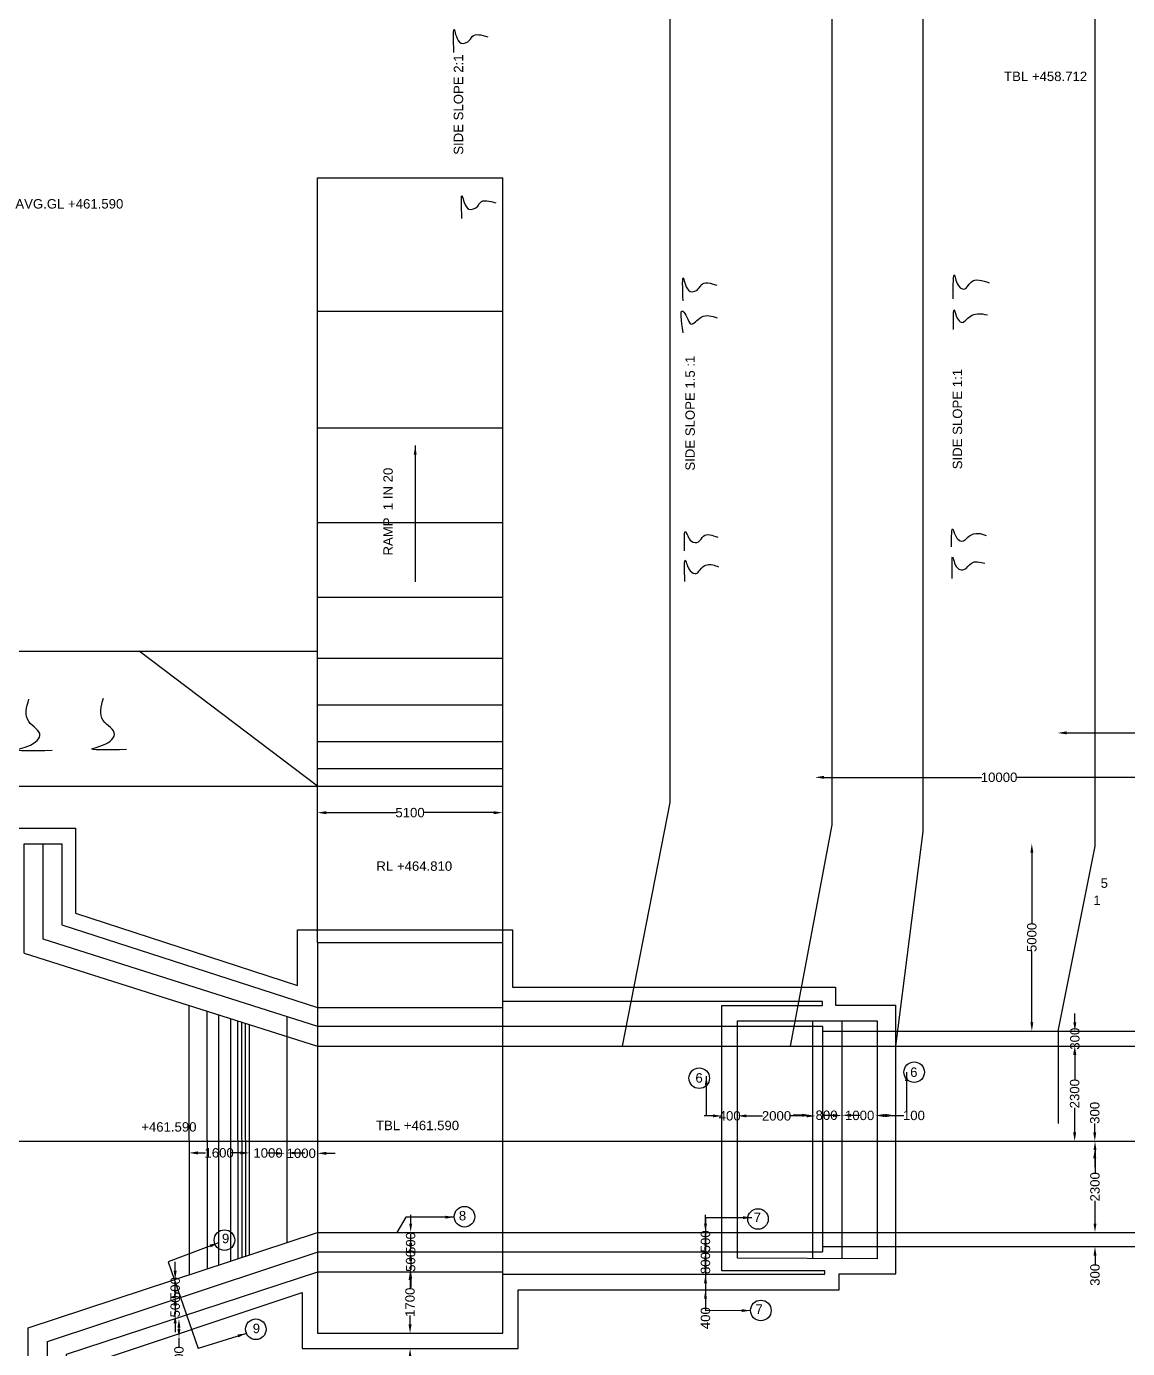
# Model space of a CAD drawing. Header units: millimetres. Extents: x 5124 to 2101635, y 2311 to 45636026.
# Drawn here: x 2064896 to 2075410, y 45613685 to 45626306 of the extents above; entities that cross this region are included whole.
import ezdxf

# ---------------------------------------------------------------- set-up
doc = ezdxf.new("R2010")
doc.units = ezdxf.units.MM
doc.header["$MEASUREMENT"] = 0
doc.header["$PDMODE"] = 32
doc.header["$PDSIZE"] = 140
doc.layers.add('DRAWING', color=2, linetype='Continuous')
doc.layers.add('TEXT', color=7, linetype='Continuous')
doc.styles.get("Standard").update_dxf_attribs({"font": 'arial.ttf', "height": 90})
doc.dimstyles.get("Standard").update_dxf_attribs({"dimtxt": 100, "dimasz": 85, "dimexe": 0.18, "dimexo": 0.0625, "dimgap": 0.09, "dimtad": 0, "dimdec": 0, "dimzin": 0, "dimdsep": 46, "dimtxsty": 'Standard', "dimcen": 0.09, "dimse1": 1, "dimse2": 1, "dimadec": 0, "dimazin": 0, "dimtfac": 1, "dimtdec": 0, "dimtofl": 0, "dimtmove": 0, "dimatfit": 3, "dimfxl": 1, "dimtolj": 1, "dimtzin": 0, "dimarcsym": 0})

# ---------------------------------------------------------------- blocks, each defined once
blk = doc.blocks.new('*D89')
at = {"layer": 'Defpoints', "color": 0, "transparency": 16777216}
for p in [(2072425, 45619150), (2075941, 45619138), (2075941, 45619138)]:
    blk.add_point(p, dxfattribs=at)
at = {"layer": 'TEXT', "color": 0, "lineweight": -2, "transparency": 16777216}
for p, q in [((2072510, 45619138), (2074018, 45619138)), ((2075856, 45619138), (2074348, 45619138))]:
    blk.add_line(p, q, dxfattribs=at)
at = {"layer": 'TEXT', "color": 0, "transparency": 16777216}
for points in [[(2072510, 45619152), (2072510, 45619124), (2072425, 45619138)], [(2075856, 45619152), (2075856, 45619124), (2075941, 45619138)]]:
    blk.add_solid(points, dxfattribs=at)
at = {"layer": 'TEXT', "color": 0, "transparency": 16777216, "insert": (2074183, 45619138), "char_height": 90, "attachment_point": 5}
blk.add_mtext('\\A1;10000', dxfattribs=at)
blk = doc.blocks.new('*D92')
at = {"layer": 'Defpoints', "color": 0, "transparency": 16777216}
for p in [(2074430, 45618505), (2074496, 45616715), (2074496, 45616715)]:
    blk.add_point(p, dxfattribs=at)
at = {"layer": 'TEXT', "color": 0, "lineweight": -2, "transparency": 16777216}
for p, q in [((2074496, 45618420), (2074496, 45617745)), ((2074496, 45616800), (2074496, 45617476))]:
    blk.add_line(p, q, dxfattribs=at)
at = {"layer": 'TEXT', "color": 0, "transparency": 16777216}
for points in [[(2074482, 45618420), (2074510, 45618420), (2074496, 45618505)], [(2074482, 45616800), (2074510, 45616800), (2074496, 45616715)]]:
    blk.add_solid(points, dxfattribs=at)
at = {"layer": 'TEXT', "color": 0, "transparency": 16777216, "insert": (2074496, 45617610), "char_height": 90, "attachment_point": 5, "rotation": 90}
blk.add_mtext('\\A1;5000', dxfattribs=at)
blk = doc.blocks.new('*D94')
at = {"layer": 'Defpoints', "color": 0, "transparency": 16777216}
for p in [(2067675, 45618801), (2069444, 45618801), (2069444, 45618801)]:
    blk.add_point(p, dxfattribs=at)
at = {"layer": 'TEXT', "color": 0, "lineweight": -2, "transparency": 16777216}
for p, q in [((2067760, 45618801), (2068425, 45618801)), ((2069359, 45618801), (2068693, 45618801))]:
    blk.add_line(p, q, dxfattribs=at)
at = {"layer": 'TEXT', "color": 0, "transparency": 16777216}
for points in [[(2067760, 45618815), (2067760, 45618786), (2067675, 45618801)], [(2069359, 45618815), (2069359, 45618786), (2069444, 45618801)]]:
    blk.add_solid(points, dxfattribs=at)
at = {"layer": 'TEXT', "color": 0, "transparency": 16777216, "insert": (2068559, 45618801), "char_height": 90, "attachment_point": 5}
blk.add_mtext('\\A1;5100', dxfattribs=at)
blk = doc.blocks.new('*D100')
at = {"layer": 'Defpoints', "color": 0, "transparency": 16777216}
for p in [(2074743, 45619558), (2080704, 45619562), (2080704, 45619558)]:
    blk.add_point(p, dxfattribs=at)
at = {"layer": 'TEXT', "color": 0, "lineweight": -2, "transparency": 16777216}
for p, q in [((2074828, 45619562), (2076921, 45619562)), ((2080619, 45619562), (2078526, 45619562))]:
    blk.add_line(p, q, dxfattribs=at)
at = {"layer": 'TEXT', "color": 0, "transparency": 16777216}
for points in [[(2074828, 45619577), (2074828, 45619548), (2074743, 45619562)], [(2080619, 45619577), (2080619, 45619548), (2080704, 45619562)]]:
    blk.add_solid(points, dxfattribs=at)
at = {"layer": 'TEXT', "color": 0, "transparency": 16777216, "insert": (2077724, 45619562), "char_height": 90, "attachment_point": 5}
blk.add_mtext('\\A1;CANAL BED WIDTH =10600\\PIN STRUCTURE PORTION', dxfattribs=at)
blk = doc.blocks.new('*D117')
at = {"layer": 'Defpoints', "color": 0, "transparency": 16777216}
for p in [(2071536, 45615906), (2071686, 45615906), (2071686, 45615906)]:
    blk.add_point(p, dxfattribs=at)
at = {"layer": 'TEXT', "color": 0, "lineweight": -2, "transparency": 16777216}
for p, q in [((2071451, 45615906), (2071366, 45615906)), ((2071771, 45615906), (2071856, 45615906))]:
    blk.add_line(p, q, dxfattribs=at)
at = {"layer": 'TEXT', "color": 0, "transparency": 16777216}
for points in [[(2071451, 45615920), (2071451, 45615892), (2071536, 45615906)], [(2071771, 45615920), (2071771, 45615892), (2071686, 45615906)]]:
    blk.add_solid(points, dxfattribs=at)
at = {"layer": 'TEXT', "color": 0, "transparency": 16777216, "insert": (2071611, 45615906), "char_height": 90, "attachment_point": 5}
blk.add_mtext('\\A1;400', dxfattribs=at)
blk = doc.blocks.new('*D118')
at = {"layer": 'Defpoints', "color": 0, "transparency": 16777216}
for p in [(2071686, 45615906), (2072431, 45615906), (2072431, 45615906)]:
    blk.add_point(p, dxfattribs=at)
at = {"layer": 'TEXT', "color": 0, "lineweight": -2, "transparency": 16777216}
for p, q in [((2071771, 45615906), (2071923, 45615906)), ((2072346, 45615906), (2072193, 45615906))]:
    blk.add_line(p, q, dxfattribs=at)
at = {"layer": 'TEXT', "color": 0, "transparency": 16777216}
for points in [[(2071771, 45615920), (2071771, 45615892), (2071686, 45615906)], [(2072346, 45615920), (2072346, 45615892), (2072431, 45615906)]]:
    blk.add_solid(points, dxfattribs=at)
at = {"layer": 'TEXT', "color": 0, "transparency": 16777216, "insert": (2072058, 45615906), "char_height": 90, "attachment_point": 5}
blk.add_mtext('\\A1;2000', dxfattribs=at)
blk = doc.blocks.new('*D119')
at = {"layer": 'Defpoints', "color": 0, "transparency": 16777216}
for p in [(2072388, 45615899), (2072684, 45615912), (2072684, 45615899)]:
    blk.add_point(p, dxfattribs=at)
at = {"layer": 'TEXT', "color": 0, "lineweight": -2, "transparency": 16777216}
for p, q in [((2072303, 45615912), (2072218, 45615912)), ((2072769, 45615912), (2072854, 45615912))]:
    blk.add_line(p, q, dxfattribs=at)
at = {"layer": 'TEXT', "color": 0, "transparency": 16777216}
for points in [[(2072303, 45615926), (2072303, 45615898), (2072388, 45615912)], [(2072769, 45615926), (2072769, 45615898), (2072684, 45615912)]]:
    blk.add_solid(points, dxfattribs=at)
at = {"layer": 'TEXT', "color": 0, "transparency": 16777216, "insert": (2072536, 45615912), "char_height": 90, "attachment_point": 5}
blk.add_mtext('\\A1;800', dxfattribs=at)
blk = doc.blocks.new('*D120')
at = {"layer": 'Defpoints', "color": 0, "transparency": 16777216}
for p in [(2072684, 45615912), (2073020, 45615912), (2073020, 45615910)]:
    blk.add_point(p, dxfattribs=at)
at = {"layer": 'TEXT', "color": 0, "lineweight": -2, "transparency": 16777216}
for p, q in [((2072599, 45615910), (2072514, 45615910)), ((2073105, 45615910), (2073190, 45615910))]:
    blk.add_line(p, q, dxfattribs=at)
at = {"layer": 'TEXT', "color": 0, "transparency": 16777216}
for points in [[(2072599, 45615924), (2072599, 45615895), (2072684, 45615910)], [(2073105, 45615924), (2073105, 45615895), (2073020, 45615910)]]:
    blk.add_solid(points, dxfattribs=at)
at = {"layer": 'TEXT', "color": 0, "transparency": 16777216, "insert": (2072852, 45615910), "char_height": 90, "attachment_point": 5}
blk.add_mtext('\\A1;1000', dxfattribs=at)
blk = doc.blocks.new('*D121')
at = {"layer": 'Defpoints', "color": 0, "transparency": 16777216}
for p in [(2073003, 45615910), (2073190, 45615910), (2073190, 45615910)]:
    blk.add_point(p, dxfattribs=at)
at = {"layer": 'TEXT', "color": 0, "lineweight": -2, "transparency": 16777216}
for p, q in [((2073088, 45615910), (2073105, 45615910)), ((2073190, 45615910), (2073275, 45615910))]:
    blk.add_line(p, q, dxfattribs=at)
at = {"layer": 'TEXT', "color": 0, "transparency": 16777216}
for points in [[(2073088, 45615924), (2073088, 45615895), (2073003, 45615910)], [(2073105, 45615924), (2073105, 45615895), (2073190, 45615910)]]:
    blk.add_solid(points, dxfattribs=at)
at = {"layer": 'TEXT', "color": 0, "transparency": 16777216, "insert": (2073370, 45615910), "char_height": 90, "attachment_point": 5}
blk.add_mtext('\\A1;100', dxfattribs=at)
blk = doc.blocks.new('*D122')
at = {"layer": 'Defpoints', "color": 0, "transparency": 16777216}
for p in [(2066449, 45615552), (2067023, 45615553), (2067023, 45615553)]:
    blk.add_point(p, dxfattribs=at)
at = {"layer": 'TEXT', "color": 0, "lineweight": -2, "transparency": 16777216}
for p, q in [((2066534, 45615553), (2066606, 45615553)), ((2066938, 45615553), (2066866, 45615553))]:
    blk.add_line(p, q, dxfattribs=at)
at = {"layer": 'TEXT', "color": 0, "transparency": 16777216}
for points in [[(2066534, 45615567), (2066534, 45615538), (2066449, 45615553)], [(2066938, 45615567), (2066938, 45615538), (2067023, 45615553)]]:
    blk.add_solid(points, dxfattribs=at)
at = {"layer": 'TEXT', "color": 0, "transparency": 16777216, "insert": (2066736, 45615553), "char_height": 90, "attachment_point": 5}
blk.add_mtext('\\A1;1600', dxfattribs=at)
blk = doc.blocks.new('*D123')
at = {"layer": 'Defpoints', "color": 0, "transparency": 16777216}
for p in [(2067023, 45615553), (2067383, 45615570), (2067383, 45615552)]:
    blk.add_point(p, dxfattribs=at)
at = {"layer": 'TEXT', "color": 0, "lineweight": -2, "transparency": 16777216}
for p, q in [((2066938, 45615552), (2066853, 45615552)), ((2067468, 45615552), (2067553, 45615552))]:
    blk.add_line(p, q, dxfattribs=at)
at = {"layer": 'TEXT', "color": 0, "transparency": 16777216}
for points in [[(2066938, 45615566), (2066938, 45615538), (2067023, 45615552)], [(2067468, 45615566), (2067468, 45615538), (2067383, 45615552)]]:
    blk.add_solid(points, dxfattribs=at)
at = {"layer": 'TEXT', "color": 0, "transparency": 16777216, "insert": (2067203, 45615552), "char_height": 90, "attachment_point": 5}
blk.add_mtext('\\A1;1000', dxfattribs=at)
blk = doc.blocks.new('*D124')
at = {"layer": 'Defpoints', "color": 0, "transparency": 16777216}
for p in [(2067365, 45615552), (2067675, 45615552), (2067675, 45615549)]:
    blk.add_point(p, dxfattribs=at)
at = {"layer": 'TEXT', "color": 0, "lineweight": -2, "transparency": 16777216}
for p, q in [((2067280, 45615549), (2067195, 45615549)), ((2067760, 45615549), (2067845, 45615549))]:
    blk.add_line(p, q, dxfattribs=at)
at = {"layer": 'TEXT', "color": 0, "transparency": 16777216}
for points in [[(2067280, 45615563), (2067280, 45615534), (2067365, 45615549)], [(2067760, 45615563), (2067760, 45615534), (2067675, 45615549)]]:
    blk.add_solid(points, dxfattribs=at)
at = {"layer": 'TEXT', "color": 0, "transparency": 16777216, "insert": (2067520, 45615549), "char_height": 90, "attachment_point": 5}
blk.add_mtext('\\A1;1000', dxfattribs=at)
blk = doc.blocks.new('*D125')
at = {"layer": 'Defpoints', "color": 0, "transparency": 16777216}
for p in [(2074907, 45616715), (2074907, 45616571), (2074907, 45616571)]:
    blk.add_point(p, dxfattribs=at)
at = {"layer": 'TEXT', "color": 0, "lineweight": -2, "transparency": 16777216}
for p, q in [((2074907, 45616800), (2074907, 45616885)), ((2074907, 45616486), (2074907, 45616401))]:
    blk.add_line(p, q, dxfattribs=at)
at = {"layer": 'TEXT', "color": 0, "transparency": 16777216}
for points in [[(2074892, 45616800), (2074921, 45616800), (2074907, 45616715)], [(2074892, 45616486), (2074921, 45616486), (2074907, 45616571)]]:
    blk.add_solid(points, dxfattribs=at)
at = {"layer": 'TEXT', "color": 0, "transparency": 16777216, "insert": (2074907, 45616643), "char_height": 90, "attachment_point": 5, "rotation": 90}
blk.add_mtext('\\A1;300', dxfattribs=at)
blk = doc.blocks.new('*D126')
at = {"layer": 'Defpoints', "color": 0, "transparency": 16777216}
for p in [(2074907, 45616571), (2074905, 45615665), (2074907, 45615665)]:
    blk.add_point(p, dxfattribs=at)
at = {"layer": 'TEXT', "color": 0, "lineweight": -2, "transparency": 16777216}
for p, q in [((2074905, 45616486), (2074905, 45616253)), ((2074905, 45615750), (2074905, 45615983))]:
    blk.add_line(p, q, dxfattribs=at)
at = {"layer": 'TEXT', "color": 0, "transparency": 16777216}
for points in [[(2074890, 45616486), (2074919, 45616486), (2074905, 45616571)], [(2074890, 45615750), (2074919, 45615750), (2074905, 45615665)]]:
    blk.add_solid(points, dxfattribs=at)
at = {"layer": 'TEXT', "color": 0, "transparency": 16777216, "insert": (2074905, 45616118), "char_height": 90, "attachment_point": 5, "rotation": 90}
blk.add_mtext('\\A1;2300', dxfattribs=at)
blk = doc.blocks.new('*D127')
at = {"layer": 'Defpoints', "color": 0, "transparency": 16777216}
for p in [(2075097, 45615586), (2075099, 45615665), (2075099, 45615586)]:
    blk.add_point(p, dxfattribs=at)
at = {"layer": 'TEXT', "color": 0, "lineweight": -2, "transparency": 16777216}
for p, q in [((2075097, 45615750), (2075097, 45615835)), ((2075097, 45615501), (2075097, 45615416))]:
    blk.add_line(p, q, dxfattribs=at)
at = {"layer": 'TEXT', "color": 0, "transparency": 16777216}
for points in [[(2075082, 45615750), (2075111, 45615750), (2075097, 45615665)], [(2075082, 45615501), (2075111, 45615501), (2075097, 45615586)]]:
    blk.add_solid(points, dxfattribs=at)
at = {"layer": 'TEXT', "color": 0, "transparency": 16777216, "insert": (2075097, 45615935), "char_height": 90, "attachment_point": 5, "rotation": 90}
blk.add_mtext('\\A1;300', dxfattribs=at)
blk = doc.blocks.new('*D128')
at = {"layer": 'Defpoints', "color": 0, "transparency": 16777216}
for p in [(2075099, 45615665), (2075099, 45614793), (2075099, 45614793)]:
    blk.add_point(p, dxfattribs=at)
at = {"layer": 'TEXT', "color": 0, "lineweight": -2, "transparency": 16777216}
for p, q in [((2075099, 45615580), (2075099, 45615364)), ((2075099, 45614878), (2075099, 45615094))]:
    blk.add_line(p, q, dxfattribs=at)
at = {"layer": 'TEXT', "color": 0, "transparency": 16777216}
for points in [[(2075085, 45615580), (2075113, 45615580), (2075099, 45615665)], [(2075085, 45614878), (2075113, 45614878), (2075099, 45614793)]]:
    blk.add_solid(points, dxfattribs=at)
at = {"layer": 'TEXT', "color": 0, "transparency": 16777216, "insert": (2075099, 45615229), "char_height": 90, "attachment_point": 5, "rotation": 90}
blk.add_mtext('\\A1;2300', dxfattribs=at)
blk = doc.blocks.new('*D129')
at = {"layer": 'Defpoints', "color": 0, "transparency": 16777216}
for p in [(2075099, 45614793), (2075099, 45614658), (2075099, 45614658)]:
    blk.add_point(p, dxfattribs=at)
at = {"layer": 'TEXT', "color": 0, "lineweight": -2, "transparency": 16777216}
for p, q in [((2075099, 45614878), (2075099, 45614963)), ((2075099, 45614573), (2075099, 45614488))]:
    blk.add_line(p, q, dxfattribs=at)
at = {"layer": 'TEXT', "color": 0, "transparency": 16777216}
for points in [[(2075085, 45614878), (2075113, 45614878), (2075099, 45614793)], [(2075085, 45614573), (2075113, 45614573), (2075099, 45614658)]]:
    blk.add_solid(points, dxfattribs=at)
at = {"layer": 'TEXT', "color": 0, "transparency": 16777216, "insert": (2075099, 45614389), "char_height": 90, "attachment_point": 5, "rotation": 90}
blk.add_mtext('\\A1;300', dxfattribs=at)
blk = doc.blocks.new('*D130')
at = {"layer": 'Defpoints', "color": 0, "transparency": 16777216}
for p in [(2066312, 45614344), (2066317, 45614180), (2066389, 45614180)]:
    blk.add_point(p, dxfattribs=at)
at = {"layer": 'TEXT', "color": 0, "lineweight": -2, "transparency": 16777216}
for p, q in [((2066317, 45614429), (2066317, 45614514)), ((2066317, 45614095), (2066317, 45614010))]:
    blk.add_line(p, q, dxfattribs=at)
at = {"layer": 'TEXT', "color": 0, "transparency": 16777216}
for points in [[(2066302, 45614429), (2066331, 45614429), (2066317, 45614344)], [(2066302, 45614095), (2066331, 45614095), (2066317, 45614180)]]:
    blk.add_solid(points, dxfattribs=at)
at = {"layer": 'TEXT', "color": 0, "transparency": 16777216, "insert": (2066317, 45614262), "char_height": 90, "attachment_point": 5, "rotation": 90}
blk.add_mtext('\\A1;500', dxfattribs=at)
blk = doc.blocks.new('*D131')
at = {"layer": 'Defpoints', "color": 0, "transparency": 16777216}
for p in [(2066314, 45614163), (2066317, 45614010), (2066317, 45614010)]:
    blk.add_point(p, dxfattribs=at)
at = {"layer": 'TEXT', "color": 0, "lineweight": -2, "transparency": 16777216}
for p, q in [((2066317, 45614248), (2066317, 45614333)), ((2066317, 45613925), (2066317, 45613840))]:
    blk.add_line(p, q, dxfattribs=at)
at = {"layer": 'TEXT', "color": 0, "transparency": 16777216}
for points in [[(2066302, 45614248), (2066331, 45614248), (2066317, 45614163)], [(2066302, 45613925), (2066331, 45613925), (2066317, 45614010)]]:
    blk.add_solid(points, dxfattribs=at)
at = {"layer": 'TEXT', "color": 0, "transparency": 16777216, "insert": (2066317, 45614087), "char_height": 90, "attachment_point": 5, "rotation": 90}
blk.add_mtext('\\A1;500', dxfattribs=at)
blk = doc.blocks.new('*D132')
at = {"layer": 'Defpoints', "color": 0, "transparency": 16777216}
for p in [(2066310, 45613969), (2066308, 45613788), (2066353, 45613788)]:
    blk.add_point(p, dxfattribs=at)
at = {"layer": 'TEXT', "color": 0, "lineweight": -2, "transparency": 16777216}
for p, q in [((2066353, 45613884), (2066353, 45613873)), ((2066353, 45613788), (2066353, 45613703))]:
    blk.add_line(p, q, dxfattribs=at)
at = {"layer": 'TEXT', "color": 0, "transparency": 16777216}
for points in [[(2066338, 45613884), (2066367, 45613884), (2066353, 45613969)], [(2066338, 45613873), (2066367, 45613873), (2066353, 45613788)]]:
    blk.add_solid(points, dxfattribs=at)
at = {"layer": 'TEXT', "color": 0, "transparency": 16777216, "insert": (2066353, 45613602), "char_height": 90, "attachment_point": 5, "rotation": 90}
blk.add_mtext('\\A1;400', dxfattribs=at)
blk = doc.blocks.new('*D133')
at = {"layer": 'Defpoints', "color": 0, "transparency": 16777216}
for p in [(2068551, 45614793), (2068551, 45614607), (2068565, 45614607)]:
    blk.add_point(p, dxfattribs=at)
at = {"layer": 'TEXT', "color": 0, "lineweight": -2, "transparency": 16777216}
for p, q in [((2068565, 45614878), (2068565, 45614963)), ((2068565, 45614522), (2068565, 45614437))]:
    blk.add_line(p, q, dxfattribs=at)
at = {"layer": 'TEXT', "color": 0, "transparency": 16777216}
for points in [[(2068551, 45614878), (2068579, 45614878), (2068565, 45614793)], [(2068551, 45614522), (2068579, 45614522), (2068565, 45614607)]]:
    blk.add_solid(points, dxfattribs=at)
at = {"layer": 'TEXT', "color": 0, "transparency": 16777216, "insert": (2068565, 45614692), "char_height": 90, "attachment_point": 5, "rotation": 90}
blk.add_mtext('\\A1;500', dxfattribs=at)
blk = doc.blocks.new('*D134')
at = {"layer": 'Defpoints', "color": 0, "transparency": 16777216}
for p in [(2068565, 45614607), (2068565, 45614437), (2068565, 45614437)]:
    blk.add_point(p, dxfattribs=at)
at = {"layer": 'TEXT', "color": 0, "lineweight": -2, "transparency": 16777216}
for p, q in [((2068565, 45614692), (2068565, 45614777)), ((2068565, 45614352), (2068565, 45614267))]:
    blk.add_line(p, q, dxfattribs=at)
at = {"layer": 'TEXT', "color": 0, "transparency": 16777216}
for points in [[(2068551, 45614692), (2068579, 45614692), (2068565, 45614607)], [(2068551, 45614352), (2068579, 45614352), (2068565, 45614437)]]:
    blk.add_solid(points, dxfattribs=at)
at = {"layer": 'TEXT', "color": 0, "transparency": 16777216, "insert": (2068565, 45614522), "char_height": 90, "attachment_point": 5, "rotation": 90}
blk.add_mtext('\\A1;500', dxfattribs=at)
blk = doc.blocks.new('*D135')
at = {"layer": 'Defpoints', "color": 0, "transparency": 16777216}
for p in [(2068567, 45614423), (2068559, 45613831), (2068567, 45613831)]:
    blk.add_point(p, dxfattribs=at)
at = {"layer": 'TEXT', "color": 0, "lineweight": -2, "transparency": 16777216}
for p, q in [((2068559, 45614338), (2068559, 45614257)), ((2068559, 45613916), (2068559, 45613997))]:
    blk.add_line(p, q, dxfattribs=at)
at = {"layer": 'TEXT', "color": 0, "transparency": 16777216}
for points in [[(2068545, 45614338), (2068573, 45614338), (2068559, 45614423)], [(2068545, 45613916), (2068573, 45613916), (2068559, 45613831)]]:
    blk.add_solid(points, dxfattribs=at)
at = {"layer": 'TEXT', "color": 0, "transparency": 16777216, "insert": (2068559, 45614127), "char_height": 90, "attachment_point": 5, "rotation": 90}
blk.add_mtext('\\A1;1700', dxfattribs=at)
blk = doc.blocks.new('*D136')
at = {"layer": 'Defpoints', "color": 0, "transparency": 16777216}
for p in [(2068567, 45613831), (2068559, 45613684), (2068559, 45613684)]:
    blk.add_point(p, dxfattribs=at)
at = {"layer": 'TEXT', "color": 0, "lineweight": -2, "transparency": 16777216}
for p, q in [((2068559, 45613916), (2068559, 45614001)), ((2068559, 45613599), (2068559, 45613514))]:
    blk.add_line(p, q, dxfattribs=at)
at = {"layer": 'TEXT', "color": 0, "transparency": 16777216}
for points in [[(2068545, 45613916), (2068574, 45613916), (2068559, 45613831)], [(2068545, 45613599), (2068574, 45613599), (2068559, 45613684)]]:
    blk.add_solid(points, dxfattribs=at)
at = {"layer": 'TEXT', "color": 0, "transparency": 16777216, "insert": (2068559, 45613413), "char_height": 90, "attachment_point": 5, "rotation": 90}
blk.add_mtext('\\A1;400', dxfattribs=at)
blk = doc.blocks.new('*D152')
at = {"layer": 'Defpoints', "color": 0, "transparency": 16777216}
for p in [(2071380, 45614793), (2071380, 45614607), (2071380, 45614607)]:
    blk.add_point(p, dxfattribs=at)
at = {"layer": 'TEXT', "color": 0, "lineweight": -2, "transparency": 16777216}
for p, q in [((2071380, 45614878), (2071380, 45614963)), ((2071380, 45614522), (2071380, 45614437))]:
    blk.add_line(p, q, dxfattribs=at)
at = {"layer": 'TEXT', "color": 0, "transparency": 16777216}
for points in [[(2071366, 45614878), (2071394, 45614878), (2071380, 45614793)], [(2071366, 45614522), (2071394, 45614522), (2071380, 45614607)]]:
    blk.add_solid(points, dxfattribs=at)
at = {"layer": 'TEXT', "color": 0, "transparency": 16777216, "insert": (2071380, 45614708), "char_height": 90, "attachment_point": 5, "rotation": 90}
blk.add_mtext('\\A1;500', dxfattribs=at)
blk = doc.blocks.new('*D153')
at = {"layer": 'Defpoints', "color": 0, "transparency": 16777216}
for p in [(2071380, 45614608), (2071380, 45614394), (2071380, 45614394)]:
    blk.add_point(p, dxfattribs=at)
at = {"layer": 'TEXT', "color": 0, "lineweight": -2, "transparency": 16777216}
for p, q in [((2071380, 45614693), (2071380, 45614778)), ((2071380, 45614309), (2071380, 45614224))]:
    blk.add_line(p, q, dxfattribs=at)
at = {"layer": 'TEXT', "color": 0, "transparency": 16777216}
for points in [[(2071366, 45614693), (2071394, 45614693), (2071380, 45614608)], [(2071366, 45614309), (2071394, 45614309), (2071380, 45614394)]]:
    blk.add_solid(points, dxfattribs=at)
at = {"layer": 'TEXT', "color": 0, "transparency": 16777216, "insert": (2071380, 45614501), "char_height": 90, "attachment_point": 5, "rotation": 90}
blk.add_mtext('\\A1;800', dxfattribs=at)
blk = doc.blocks.new('*D154')
at = {"layer": 'Defpoints', "color": 0, "transparency": 16777216}
for p in [(2071380, 45614394), (2071380, 45614246), (2071380, 45614246)]:
    blk.add_point(p, dxfattribs=at)
at = {"layer": 'TEXT', "color": 0, "lineweight": -2, "transparency": 16777216}
for p, q in [((2071380, 45614479), (2071380, 45614564)), ((2071380, 45614161), (2071380, 45614076))]:
    blk.add_line(p, q, dxfattribs=at)
at = {"layer": 'TEXT', "color": 0, "transparency": 16777216}
for points in [[(2071366, 45614479), (2071394, 45614479), (2071380, 45614394)], [(2071366, 45614161), (2071394, 45614161), (2071380, 45614246)]]:
    blk.add_solid(points, dxfattribs=at)
at = {"layer": 'TEXT', "color": 0, "transparency": 16777216, "insert": (2071380, 45613975), "char_height": 90, "attachment_point": 5, "rotation": 90}
blk.add_mtext('\\A1;400', dxfattribs=at)

msp = doc.modelspace()

# ---------------------------------------------------------------- linework, layer by layer
at = {"layer": 'DRAWING', "color": 0}
for points in [[(2070588.7, 45616570.9), (2071043.5, 45618899.1), (2071043.5, 45626629.5)], [(2072191.8, 45616570.9), (2072588.1, 45618684.6), (2072588.1, 45626629.5)], [(2073198.7, 45616570.9), (2073458.5, 45618621.1), (2073458.5, 45626629.5)], [(2074746.7, 45616715.1), (2075101.2, 45618482.1), (2075101.2, 45626629.5)], [(2067674.7, 45617557), (2067674.7, 45624861.8)], [(2067674.7, 45624861.8), (2069443.6, 45624861.8)], [(2069443.6, 45617557), (2069443.6, 45624861.8)], [(2067674.7, 45623586.8), (2069443.6, 45623586.8)], [(2067674.7, 45622474.4), (2069443.6, 45622474.4)], [(2067674.7, 45621571.7), (2069443.6, 45621571.7)], [(2067674.7, 45620857.2), (2069443.6, 45620857.2)], [(2060600, 45620341.8), (2067674.7, 45620341.8)], [(2067674.7, 45619052.5), (2065974.3, 45620341.8)], [(2067674.7, 45620274.8), (2069443.6, 45620274.8)], [(2067674.7, 45619829.7), (2069443.6, 45619829.7)], [(2067674.7, 45619481), (2069443.6, 45619481)], [(2067674.7, 45619223.6), (2069443.6, 45619223.6)], [(2060600, 45619052.5), (2067674.7, 45619052.5)], [(2067674.7, 45619052.5), (2069443.6, 45619052.5)], [(2064736, 45618434.8), (2064736, 45618653.4), (2065366.4, 45618653.4), (2065366.4, 45617841), (2067483.1, 45617151), (2067483.1, 45617683.7), (2069535.9, 45617683.7), (2069535.9, 45617135), (2072621.4, 45617135), (2072621.4, 45616963.6), (2073198.7, 45616963.6)], [(2064873.3, 45617460.6), (2064873.3, 45618504.7), (2065235.3, 45618504.7), (2065235.3, 45617731.2), (2067674.7, 45616941.4)], [(2065054.3, 45618504.7), (2065054.3, 45617596), (2067674.7, 45616762.3)], [(2064873.3, 45617460.6), (2067674.7, 45616570.9)], [(2067674.7, 45617557), (2067674.7, 45613830.8)], [(2069443.6, 45615665.2), (2069443.6, 45617557), (2067674.7, 45617557)], [(2066448.4, 45616960.4), (2066450.1, 45614389.2)], [(2067674.7, 45616941.4), (2069443.6, 45616941.4)], [(2071535.6, 45615665.2), (2071535.6, 45616960.7), (2072498.6, 45616960.7), (2072498.6, 45616999.6), (2069443.6, 45616999.6)], [(2073198.7, 45615665.2), (2073198.7, 45616963.6)], [(2066619.9, 45616905.9), (2066621.5, 45614445.7)], [(2066729.4, 45616871.2), (2066731, 45614481.8)], [(2066844.7, 45616834.5), (2066846.3, 45614519.8)], [(2066911.7, 45616813.3), (2066913.2, 45614541.8)], [(2067382.2, 45616855.3), (2067383.6, 45614696.8)], [(2071685.6, 45615665.2), (2071685.6, 45616812.6), (2073019.6, 45616812.6), (2073019.6, 45615665.2)], [(2072403.4, 45614544.4), (2072403.4, 45616762.3), (2072403.4, 45616812.6)], [(2072683.5, 45614543.3), (2072683.5, 45616812.6)], [(2066950.9, 45616800.8), (2066952.4, 45614554.7)], [(2066985.8, 45616789.7), (2066987.3, 45614566.2)], [(2067022.4, 45616778.1), (2067023.9, 45614578.3)], [(2067674.7, 45616762.3), (2069443.6, 45616762.3)], [(2069443.6, 45616762.3), (2072497.2, 45616762.3), (2072497.2, 45614606.9)], [(2072497.2, 45616715.1), (2083080.1, 45616715.1)], [(2074746.7, 45616715.1), (2074746.7, 45615833.7)], [(2067674.7, 45616570.9), (2069443.6, 45616570.9)], [(2069443.6, 45616570.9), (2086032.3, 45616570.9)], [(2059935.7, 45615665.2), (2096410.2, 45615665.2)], [(2064736, 45615665.2), (2064736, 45612730.7), (2065422.1, 45612730.7), (2065422.1, 45613518.2), (2067528.2, 45614219.6), (2067528.2, 45613684), (2069590.7, 45613684), (2069590.7, 45614246.5), (2072656.6, 45614246.5), (2072656.6, 45614399.2), (2073198.7, 45614399.2), (2073198.7, 45615665.2)], [(2067674.7, 45613830.8), (2069443.6, 45613830.8), (2069443.6, 45615665.2)], [(2069443.6, 45614393.8), (2072520, 45614393.8), (2072520, 45614427.7), (2071535.6, 45614427.7), (2071535.6, 45615665.2)], [(2071685.6, 45614547), (2071685.6, 45615665.2)], [(2073019.6, 45615665.2), (2073019.6, 45614542.1), (2071685.6, 45614547)], [(2064913.8, 45612878.8), (2064913.8, 45613883.1), (2067676.5, 45614793.3)], [(2067674.7, 45614792.7), (2086032.3, 45614792.7)], [(2065096.4, 45612878.8), (2065096.4, 45613751.7), (2067680.7, 45614608.9)], [(2067674.7, 45614606.9), (2072497.2, 45614606.9)], [(2072497.2, 45614658.4), (2083080.1, 45614658.4)], [(2064913.8, 45612878.8), (2065279, 45612878.8), (2065279, 45613631.2), (2067679.2, 45614418.1)], [(2067679.2, 45614418.1), (2069443.6, 45614418.1)]]:
    msp.add_lwpolyline(points, dxfattribs=at)
at = {"layer": 'TEXT', "color": 0}
for centre in [(2071320, 45616265.9), (2073372.4, 45616323.5), (2069078.9, 45614943.7), (2071881.5, 45614921.9), (2066786.8, 45614719.9), (2071908.6, 45614048.5), (2067086.7, 45613869.2)]:
    msp.add_circle(centre, 98.3, dxfattribs=at)
for points in [[(2068978.3, 45626057.5), (2068982, 45626272.6), (2069045.6, 45626147.9), (2069130, 45626177.3), (2069152, 45626209), (2069301.2, 45626207.8)], [(2069053.9, 45624472.4), (2069057.5, 45624687.5), (2069121.1, 45624562.8), (2069205.5, 45624592.2), (2069227.6, 45624623.9), (2069376.8, 45624622.7)], [(2071166, 45623687.1), (2071169.7, 45623902.2), (2071233.3, 45623777.6), (2071317.7, 45623806.9), (2071339.7, 45623838.7), (2071488.9, 45623837.4)], [(2073744.2, 45623707.7), (2073757.9, 45623931), (2073802.9, 45623822.5), (2073845.3, 45623798.7), (2073915.2, 45623864.9), (2074087.5, 45623858.6)], [(2071165.7, 45623381.8), (2071164.2, 45623586.8), (2071200.8, 45623531.9), (2071241.2, 45623466.4), (2071338.8, 45623530.4), (2071490.6, 45623523.6)], [(2073749.2, 45623414.5), (2073756.7, 45623596.7), (2073784.1, 45623523.1), (2073820.3, 45623481.9), (2073910.2, 45623541.8), (2073976.4, 45623563), (2074072.5, 45623554.2)], [(2071178.6, 45621301.2), (2071192.1, 45621483), (2071246.2, 45621393.3), (2071312.6, 45621386), (2071360.6, 45621441.3), (2071497.1, 45621431.4)], [(2073729.6, 45621338.6), (2073741.3, 45621508.8), (2073780, 45621422.9), (2073824.1, 45621392), (2073900.8, 45621443), (2073981.3, 45621467), (2074059.5, 45621445.4)], [(2071183.5, 45621006.9), (2071188.4, 45621207.2), (2071235.2, 45621110.1), (2071291.8, 45621084.3), (2071342.2, 45621135.9), (2071395.1, 45621167.9), (2071504.5, 45621148.2)], [(2073735.9, 45621035.6), (2073742.1, 45621238.3), (2073797.8, 45621126.2), (2073847.4, 45621121.5), (2073918.6, 45621183.4), (2074047.9, 45621181.1)], [(2065141.6, 45619394.2), (2064812.6, 45619403.1), (2064984.2, 45619475.5), (2065025.7, 45619537.6), (2064918.7, 45619670.2), (2064920.5, 45619884.3)], [(2065853.3, 45619403.3), (2065524.3, 45619412.2), (2065695.9, 45619484.6), (2065737.5, 45619546.7), (2065630.5, 45619679.3), (2065632.2, 45619893.4)]]:
    msp.add_spline(points, degree=3, dxfattribs=at)

# ---------------------------------------------------------------- texts
for s, p in [('SIDE SLOPE 2:1', (2069066.3, 45625081.6)), ('SIDE SLOPE 1.5 :1', (2071278.2, 45622066.5)), ('SIDE SLOPE 1:1', (2073830.3, 45622079.4)), ('RAMP  1 IN 20 ', (2068394, 45621255.5))]:
    msp.add_text(s, height=90, rotation=90, dxfattribs=at).set_placement(p)
for s, p in [('TBL +458.712', (2074230.7, 45625784.9)), ('AVG.GL +461.590', (2064790.5, 45624568)), ('5', (2075153, 45618083.5)), ('1', (2075083.3, 45617919.7)), ('6', (2071284, 45616223.8)), ('6', (2073334.2, 45616278.3)), ('+461.590', (2065992.4, 45615756.1)), ('TBL +461.590', (2068234.2, 45615769.8)), ('8', (2069025.2, 45614908.6)), ('7', (2071840.1, 45614891.8)), ('9', (2066763.3, 45614691.1)), ('7', (2071856.9, 45614016.4)), ('9', (2067056.8, 45613832.4))]:
    msp.add_text(s, height=90, dxfattribs=at).set_placement(p)
at = {"layer": 'TEXT'}
msp.add_text('RL +464.810', height=90, dxfattribs=at).set_placement((2068237.9, 45618245.8))
at = {"layer": 'TEXT', "insert": (2068518.7, 45614837.7), "char_height": 90, "attachment_point": 1}
msp.add_mtext('\\A1;', dxfattribs=at)

# ---------------------------------------------------------------- dimensions: what is measured, and where the dimension line sits
at = {"layer": 'TEXT', "color": 0}
for base, p1, p2, text, picture, middle in [((2080703.9, 45619562.4), (2074743.2, 45619557.9), (2080703.9, 45619557.9), 'CANAL BED WIDTH =10600\\PIN STRUCTURE PORTION', '*D100', (2077723.6, 45619562.4)), ((2075941.2, 45619138), (2072424.7, 45619150), (2075941.2, 45619138), '10000', '*D89', (2074183, 45619138)), ((2069443.6, 45618800.6), (2067674.7, 45618800.6), (2069443.6, 45618800.6), '5100', '*D94', (2068559.2, 45618800.6)), ((2072430.6, 45615906), (2071685.6, 45615906), (2072430.6, 45615906), '2000', '*D118', (2072058.1, 45615906)), ((2072683.5, 45615912.1), (2072388.1, 45615898.9), (2072683.5, 45615898.9), '800', '*D119', (2072535.8, 45615912.1)), ((2073019.6, 45615909.6), (2072683.5, 45615912.1), (2073019.6, 45615912.1), '1000', '*D120', (2072851.6, 45615909.6)), ((2073189.6, 45615909.6), (2073003.3, 45615909.6), (2073189.6, 45615909.6), '100', '*D121', (2073369.8, 45615909.6)), ((2067023.2, 45615552.6), (2066449.3, 45615552.2), (2067023.2, 45615552.6), '1600', '*D122', (2066736.3, 45615552.6)), ((2067383, 45615552.2), (2067023.2, 45615552.6), (2067383, 45615569.6), '1000', '*D123', (2067203.1, 45615552.2)), ((2067674.7, 45615548.5), (2067364.7, 45615551.8), (2067674.7, 45615551.8), '1000', '*D124', (2067519.7, 45615548.5))]:
    dim = msp.add_linear_dim(base=base, p1=p1, p2=p2, text=text, dimstyle='Standard', dxfattribs=at)
    dim.commit()
    dim.dimension.update_dxf_attribs({"geometry": picture, "text_midpoint": middle})
for base, p1, p2, text, picture, middle in [((2074496.2, 45616715.1), (2074429.9, 45618505.3), (2074496.2, 45616715.1), '5000', '*D92', (2074496.2, 45617610.2)), ((2074904.6, 45615665.2), (2074906.6, 45616570.9), (2074906.6, 45615665.2), '2300', '*D126', (2074904.6, 45616118.1)), ((2075099, 45614792.7), (2075099, 45615665.2), (2075099, 45614792.7), '2300', '*D128', (2075099, 45615229)), ((2075099, 45614658.4), (2075099, 45614792.7), (2075099, 45614658.4), '300', '*D129', (2075099, 45614389)), ((2071380.3, 45614393.8), (2071380.3, 45614608.4), (2071380.3, 45614393.8), '800', '*D153', (2071380.3, 45614501.1)), ((2071380.3, 45614246.5), (2071380.3, 45614393.8), (2071380.3, 45614246.5), '400', '*D154', (2071380.3, 45613975.3)), ((2068558.9, 45613830.8), (2068567.4, 45614422.6), (2068567.4, 45613830.8), '1700', '*D135', (2068558.9, 45614126.7)), ((2066352.6, 45613787.7), (2066309.7, 45613969.1), (2066308.4, 45613787.7), '400', '*D132', (2066352.6, 45613601.6)), ((2068559.4, 45613684), (2068567.4, 45613830.8), (2068559.4, 45613684), '400', '*D136', (2068559.4, 45613412.8))]:
    dim = msp.add_linear_dim(base=base, p1=p1, p2=p2, angle=90, text=text, dimstyle='Standard', dxfattribs=at)
    dim.commit()
    dim.dimension.update_dxf_attribs({"geometry": picture, "text_midpoint": middle})
for base, p1, p2, text, picture, middle in [((2074906.6, 45616570.9), (2074906.6, 45616715.1), (2074906.6, 45616570.9), '300', '*D125', (2074906.6, 45616643)), ((2075096.5, 45615585.5), (2075099, 45615665.2), (2075099, 45615585.5), '300', '*D127', (2075096.5, 45615934.6)), ((2068565, 45614606.9), (2068550.8, 45614792.7), (2068550.8, 45614606.9), '500', '*D133', (2068565, 45614691.9)), ((2071380.3, 45614606.9), (2071380.3, 45614792.7), (2071380.3, 45614606.9), '500', '*D152', (2071380.3, 45614707.7)), ((2068565, 45614436.9), (2068565, 45614606.9), (2068565, 45614436.9), '500', '*D134', (2068565, 45614521.9)), ((2066316.5, 45614180.3), (2066312, 45614343.7), (2066388.5, 45614180.3), '500', '*D130', (2066316.5, 45614262)), ((2066316.5, 45614010.3), (2066313.6, 45614162.7), (2066316.5, 45614010.3), '500', '*D131', (2066316.5, 45614086.5))]:
    dim = msp.add_linear_dim(base=base, p1=p1, p2=p2, angle=90, text=text, dimstyle='Standard', dxfattribs=at)
    dim.commit()
    dim.dimension.update_dxf_attribs({"geometry": picture, "text_midpoint": middle, "dimtype": 160})
dim = msp.add_linear_dim(base=(2071685.6, 45615906), p1=(2071535.6, 45615906), p2=(2071685.6, 45615906), text='400', dimstyle='Standard', dxfattribs=at)
dim.commit()
dim.dimension.update_dxf_attribs({"geometry": '*D117', "text_midpoint": (2071610.6, 45615906), "dimtype": 160})

# ---------------------------------------------------------------- leaders
for points in [[(2068608.3, 45622304.8), (2068608.3, 45621003.3)], [(2073299.6, 45616325), (2073299.6, 45615941)], [(2071387.7, 45616285.6), (2071387.7, 45615906)], [(2071822.1, 45614934.5), (2071380.3, 45614934.5), (2071380.3, 45614044.5)], [(2066730.8, 45614693.9), (2066250.5, 45614513.3), (2066535.1, 45613686)], [(2071810.3, 45614047.8), (2071380.3, 45614044.5)], [(2066996.3, 45613830.3), (2066535.1, 45613686)]]:
    msp.add_leader(points, dimstyle='Standard', override={"dimgap": 0.09, "dimtad": 0}, dxfattribs=at)
at = {"layer": 'TEXT'}
msp.add_leader([(2068980.7, 45614939.2), (2068518.6, 45614939.2), (2068433.6, 45614792.7), (2068518.6, 45614792.7)], dimstyle='Standard', override={"dimgap": 0.09, "dimtad": 0}, dxfattribs=at)

doc.saveas('drawing.dxf')
